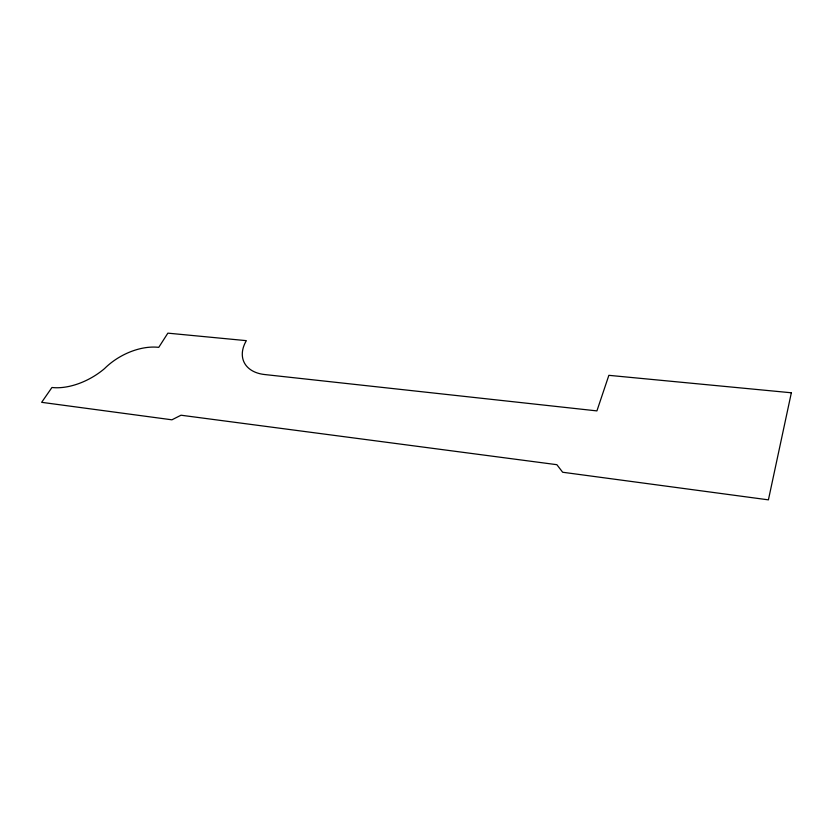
<?xml version="1.0" encoding="UTF-8"?>
<svg xmlns="http://www.w3.org/2000/svg" width="833" height="833" viewBox="0 0 833 833"><rect width="100%" height="100%" fill="white"/><g stroke="black" fill="none" stroke-linecap="round" stroke-linejoin="round"><path stroke-width="1.25" d="M791.35 392.78L768.411 499.852L562.671 472.249L556.871 464.689L181.011 415.219L171.921 419.811L41.65 402.329L51.948 387.491A50.751 29.811 -29.9 0 0 104.489 368.634A49.522 30.842 -29.5 0 1 158.749 347.361L167.86 333.148L246.349 340.655A41.733 27.114 -24.3 0 0 264.602 374.527L596.917 410.898L608.861 375.329L791.35 392.78"/></g></svg>
